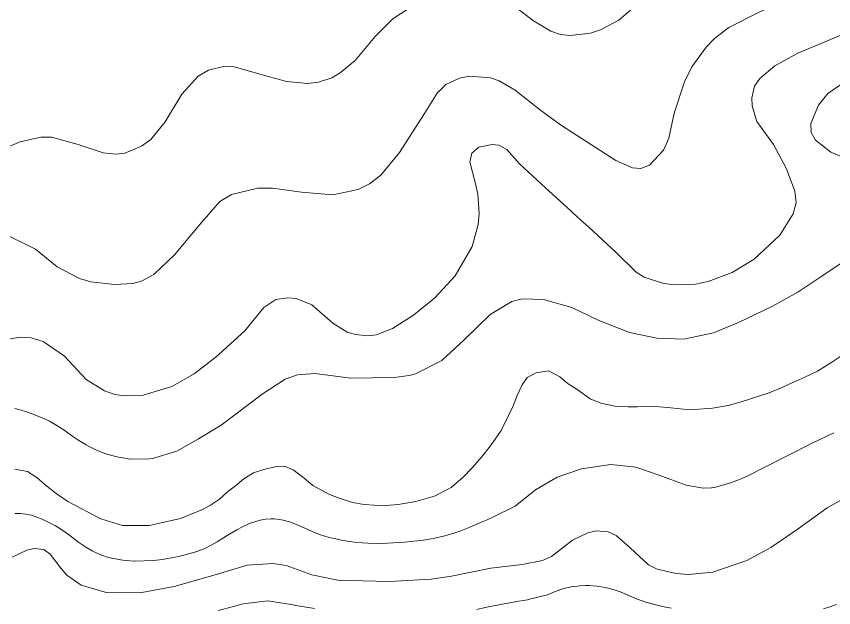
# Model space of a CAD drawing. Header units: metres. Extents: x 548946 to 557077, y 1838800 to 1845419.
# Drawn here: x 554575.9 to 554948.5, y 1841611.9 to 1841881.6 of the extents above; entities that cross this region are included whole.
import ezdxf

# ---------------------------------------------------------------- set-up
doc = ezdxf.new("R2010")
doc.units = ezdxf.units.M
doc.header["$LTSCALE"] = 28
doc.layers.add('1', color=7, linetype='Continuous', lineweight=13)
doc.layers.add('2', color=7, linetype='Continuous', lineweight=13)

msp = doc.modelspace()

# ---------------------------------------------------------------- linework, layer by layer
at = {"layer": '1'}
for points in [[(554849.17, 1841815.88), (554856.78, 1841812.5), (554860.57, 1841812.24), (554864.57, 1841813.75), (554870.94, 1841820.56), (554873.33, 1841826.02), (554875.83, 1841837.4), (554880.43, 1841851.74), (554883.89, 1841858.49), (554890.35, 1841867.46), (554894.19, 1841871.42), (554900.64, 1841876.47), (554914.29, 1841883.3), (554938.48, 1841895.08), (554957.09, 1841906.24), (554986.24, 1841926.09), (555022.22, 1841950.89), (555029.73, 1841956.58), (555040.12, 1841966.54), (555048.13, 1841976.94), (555052.23, 1841982.08), (555065.46, 1842000)], [(554625.31, 1841819.22), (554632.99, 1841822.34), (554637.1, 1841825.46), (554643.66, 1841833.44), (554651.25, 1841846.15), (554658.79, 1841854.22), (554663.52, 1841857.01), (554670.97, 1841858.8), (554674.78, 1841858.71), (554685.8, 1841855.5), (554699.03, 1841851.85), (554708.76, 1841850.97), (554713.56, 1841851.51), (554719.73, 1841853.6), (554723.57, 1841855.75), (554730.4, 1841861.37), (554739.49, 1841872.41), (554747.53, 1841880.44), (554757.47, 1841887)], [(554798.75, 1841889.58), (554811.62, 1841879.58), (554819.58, 1841874.85), (554823.88, 1841873.36), (554828.39, 1841872.79), (554837.58, 1841873.93), (554842.17, 1841875.42), (554850.61, 1841879.87), (554860.06, 1841888.08)], [(554953.59, 1841873.73), (554932.1, 1841864.76), (554921.73, 1841859.02), (554914.76, 1841853.29), (554912.4, 1841849.66), (554911.15, 1841844.44), (554911.27, 1841840.71), (554913.44, 1841833.55), (554920.99, 1841823.11), (554926.96, 1841812.1), (554930.86, 1841801.88), (554931.33, 1841796.72), (554930.1, 1841791.44), (554924.02, 1841781.74), (554912.19, 1841770.79), (554902.18, 1841764.8), (554891.22, 1841760.6), (554885.49, 1841759.41), (554875.5, 1841759.1), (554870.52, 1841759.83), (554862.16, 1841762.67), (554858.41, 1841764.92), (554849.26, 1841773.81), (554836.89, 1841785.47), (554831.74, 1841789.98), (554828.65, 1841792.9), (554817.15, 1841803.37), (554805.3, 1841814.36), (554799.48, 1841820.82), (554795.78, 1841822.79), (554792.79, 1841823.18), (554786.74, 1841821.84), (554783.6, 1841819.25), (554782.67, 1841815.16), (554785.21, 1841805.25), (554786.33, 1841800.58), (554786.9, 1841791.69), (554786.36, 1841786.64), (554783.62, 1841776.64), (554775.98, 1841763.2), (554766.62, 1841753.14), (554756.98, 1841745.33), (554747.41, 1841739.25), (554739.98, 1841736.38), (554736.08, 1841735.83), (554730.43, 1841736.42), (554726.76, 1841737.62), (554720.15, 1841741.58), (554710.63, 1841750), (554703.43, 1841752.86), (554699.57, 1841753.27), (554694.12, 1841752.38), (554688.76, 1841748.86), (554679.98, 1841738.13), (554666.97, 1841726.31), (554656.89, 1841718.59), (554646.72, 1841712.73), (554633.72, 1841708.81), (554625.04, 1841708.5), (554620.76, 1841709.19), (554616.06, 1841710.75), (554607.71, 1841716.02), (554597.79, 1841726.54), (554588.14, 1841733.3), (554582.67, 1841734.98), (554577.59, 1841735.21), (554567.22, 1841733.48)], [(554571.42, 1841781.99), (554584.59, 1841775.47), (554594.53, 1841767.4), (554604.66, 1841761.95), (554609.82, 1841760.49), (554620.6, 1841759.33), (554629.01, 1841759.8), (554632.98, 1841760.83), (554638.59, 1841763.82), (554648.17, 1841772.9), (554659.33, 1841786.54), (554668.64, 1841797.09), (554673.9, 1841800.27), (554686.01, 1841803.29), (554692.67, 1841803.27), (554705.86, 1841801.43), (554720.12, 1841800.19), (554731.65, 1841802.55), (554736.87, 1841805.15), (554742.02, 1841809.2), (554750.52, 1841819.41), (554761.69, 1841836.78), (554767.69, 1841846.54), (554771.61, 1841850.42), (554777.83, 1841853.41), (554782.53, 1841854.3), (554792.08, 1841853.52), (554796.06, 1841852.11), (554803.25, 1841847.94), (554815.04, 1841838.64), (554824.34, 1841831.82), (554849.17, 1841815.88)], [(554959.16, 1841814.58), (554947.16, 1841819.67), (554940.19, 1841825.06), (554938.26, 1841828.59), (554938.05, 1841832.71), (554941.53, 1841841.13), (554945.83, 1841846.41), (554956.59, 1841853.83)], [(554562.24, 1841817.93), (554577.65, 1841824.31), (554587.09, 1841826.53), (554591.87, 1841826.52), (554604.05, 1841823.17), (554615.44, 1841819.32), (554621.25, 1841818.72), (554625.31, 1841819.22)], [(554583.86, 1841699.96), (554588.62, 1841698), (554590.93, 1841696.9), (554594.29, 1841695.05), (554597.66, 1841692.85), (554602.05, 1841689.74), (554604.28, 1841688.22), (554607.66, 1841686.17), (554609.4, 1841685.23), (554612.06, 1841683.94), (554616.16, 1841682.29), (554619.93, 1841681.13), (554622.49, 1841680.52), (554624.23, 1841680.19), (554627.75, 1841679.68), (554636.58, 1841679.78), (554637.94, 1841679.96), (554649.07, 1841683.23), (554658.98, 1841688.84), (554669.31, 1841695.22), (554687.98, 1841709.32), (554698.43, 1841716.13), (554704.05, 1841718.16), (554711.95, 1841718.7), (554728.41, 1841716.6), (554748.18, 1841716.89), (554755.01, 1841717.82), (554757.86, 1841718.6), (554769.88, 1841724.59), (554779.94, 1841733.85), (554791.94, 1841745.59), (554801.71, 1841751.58), (554806.42, 1841752.69), (554816.26, 1841752.49), (554829.13, 1841748.85), (554841.08, 1841743.05), (554855.34, 1841737.33), (554867.86, 1841734.82), (554880.12, 1841734.39), (554893.65, 1841737.21), (554905.06, 1841741.94), (554920.68, 1841749.37), (554932.15, 1841755.78), (554942.57, 1841762.77), (554953.25, 1841769.93)], [(554575.11, 1841702.67), (554578.06, 1841701.91), (554580.01, 1841701.31), (554583.86, 1841699.96)], [(554948.64, 1841691.67), (554938.36, 1841686.78), (554927.93, 1841681.43), (554916.88, 1841675.89), (554909.35, 1841672.07), (554905.5, 1841670.35), (554901.94, 1841669), (554899.52, 1841668.21), (554894.59, 1841666.85), (554892.84, 1841666.54), (554888.99, 1841666.41), (554881.3, 1841667.84), (554869.01, 1841672.27), (554858.24, 1841675.98), (554846.84, 1841677.16), (554833.45, 1841675.22), (554822.38, 1841671.46), (554812.52, 1841665.64), (554803.25, 1841658.15), (554793.09, 1841653.14), (554790.55, 1841652.03), (554788.93, 1841651.32), (554781.5, 1841648.13), (554777.72, 1841646.7), (554773.83, 1841645.46), (554771.2, 1841644.74), (554765.87, 1841643.54), (554761.55, 1841642.78), (554758.65, 1841642.37), (554752.83, 1841641.74), (554745.09, 1841641.27), (554741.22, 1841641.21), (554736.17, 1841641.34), (554733.64, 1841641.5), (554729.86, 1841641.86), (554724.74, 1841642.6), (554722.21, 1841643.09), (554718.45, 1841643.99), (554714.58, 1841645.18), (554712.04, 1841646.1), (554707.04, 1841648.26), (554705.92, 1841648.79), (554705.62, 1841648.93), (554702.12, 1841650.43), (554700.32, 1841651.08), (554697.57, 1841651.86), (554694.78, 1841652.34), (554693.37, 1841652.45), (554692.11, 1841652.47), (554689.59, 1841652.27), (554687.08, 1841651.81), (554685.44, 1841651.38), (554682.22, 1841650.26), (554678.69, 1841648.66), (554676.41, 1841647.46), (554671.99, 1841644.82), (554667.38, 1841641.95), (554665.04, 1841640.59), (554661.43, 1841638.77)], [(554958.88, 1841664.87), (554945.46, 1841657.45), (554931.92, 1841647.58), (554919.9, 1841639.33)], [(554661.43, 1841638.77), (554657.69, 1841637.33), (554655.13, 1841636.55), (554649.91, 1841635.27), (554644.88, 1841634.28), (554642.35, 1841633.87), (554638.53, 1841633.4), (554629.94, 1841633.16), (554629.63, 1841633.17), (554626.12, 1841633.38), (554624.37, 1841633.57), (554621.76, 1841633.97), (554617.91, 1841634.85), (554614.3, 1841636.06), (554611.96, 1841637.06), (554610.44, 1841637.81), (554607.5, 1841639.49), (554604.32, 1841641.67), (554600.22, 1841644.76), (554598.16, 1841646.28), (554595.17, 1841648.28), (554593.64, 1841649.21), (554591.28, 1841650.52), (554587.59, 1841652.28), (554584.37, 1841653.53), (554582.73, 1841654.04), (554580.24, 1841654.61), (554577.74, 1841654.88), (554576.5, 1841654.89), (554575.15, 1841654.79)], [(554919.9, 1841639.33), (554908.88, 1841633.36), (554893.33, 1841628.11), (554882.35, 1841627.1), (554876.76, 1841627.47), (554867.99, 1841629.52), (554864.07, 1841631.48), (554855.78, 1841639.19), (554849.34, 1841644.84), (554845.66, 1841646.54), (554840.21, 1841646.92), (554836.44, 1841646.11), (554829.38, 1841642.63), (554819.83, 1841635.27), (554815.69, 1841633.44), (554806.52, 1841631.59), (554792.19, 1841629.96), (554774.33, 1841626.27), (554764.92, 1841624.89), (554745.94, 1841623.86), (554727.38, 1841624.26), (554722.47, 1841624.51), (554710.55, 1841626.89), (554698.83, 1841631.16), (554692.98, 1841632.11), (554681.03, 1841631.23), (554666.5, 1841626.97), (554647.8, 1841621.61), (554633.09, 1841618.77), (554617.46, 1841618.68), (554605.4, 1841622.19), (554598.9, 1841626.82), (554596.11, 1841629.92), (554591.25, 1841636.31), (554588.45, 1841638.43), (554583.96, 1841638.97), (554580.63, 1841638.16), (554573.97, 1841634.89)], [(554874.36, 1841611.65), (554870.51, 1841612.46), (554867.96, 1841613.07), (554862.89, 1841614.45), (554862.57, 1841614.54), (554858.87, 1841615.85), (554854.05, 1841617.95), (554851.62, 1841618.96), (554848.39, 1841620.09), (554846.75, 1841620.56), (554844.25, 1841621.16), (554840.45, 1841621.77), (554837.06, 1841622.02), (554835.36, 1841622.04), (554832.81, 1841621.94), (554829.04, 1841621.47), (554825.31, 1841620.61), (554822.87, 1841619.82), (554821.26, 1841619.2), (554818.08, 1841617.73), (554809.17, 1841615.61), (554808.83, 1841615.56), (554804.97, 1841614.94), (554797.28, 1841613.51), (554789.57, 1841611.99), (554785.73, 1841611.16)], [(554711.8, 1841611.61), (554703.28, 1841612.98), (554702.12, 1841613.18), (554690.45, 1841615.05), (554679.21, 1841613.66), (554668.09, 1841610.65)], [(554949.81, 1841613.42), (554946.24, 1841612.09), (554943.8, 1841611.37)]]:
    msp.add_lwpolyline(points, dxfattribs=at)
at = {"layer": '2'}
for points in [[(554636.41, 1841649.35), (554650.67, 1841652.53), (554654.77, 1841654.19), (554660.77, 1841656.67), (554664.39, 1841658.7), (554668.5, 1841661.37), (554672.1, 1841664.69), (554675.77, 1841667.44), (554679.54, 1841670.64), (554683.93, 1841673.34), (554688.75, 1841674.95), (554693.77, 1841676.15), (554698.04, 1841676.4), (554702.12, 1841674.76), (554707.05, 1841670.93), (554711.06, 1841667.56), (554718.6, 1841663.48), (554723.56, 1841661.66), (554729.09, 1841659.91), (554734.51, 1841659.01), (554738.85, 1841658.7), (554744.32, 1841658.52), (554750.01, 1841658.95), (554758.01, 1841660.38), (554766.47, 1841662.73), (554774.15, 1841666.7), (554779.58, 1841671.4), (554783.52, 1841675.48), (554787.92, 1841680.48), (554791.99, 1841685.73), (554796.87, 1841692.65), (554800.41, 1841699.84), (554802.34, 1841703.95), (554804.19, 1841708.63), (554806.45, 1841713.5), (554808.76, 1841716.81), (554812.79, 1841719.03), (554818.56, 1841719.9), (554823.63, 1841717.23), (554827.48, 1841713.99), (554831.54, 1841711.34), (554837.51, 1841707.21), (554842.35, 1841705.23), (554848.85, 1841703.75), (554854.76, 1841703.48), (554858.91, 1841703.57), (554867.37, 1841703.63), (554874.33, 1841703.06), (554880, 1841702.48), (554884.91, 1841702.24), (554893.29, 1841702.86), (554900.44, 1841704.18), (554905.86, 1841705.58), (554919.11, 1841709.82), (554924.55, 1841712.22), (554931.2, 1841715.21), (554935.42, 1841717.03), (554941.11, 1841719.75), (554947.62, 1841723.86), (554953.98, 1841728.1)], [(554575.11, 1841675.07), (554580.97, 1841674.08), (554585.19, 1841671.31), (554588.92, 1841667.9), (554594, 1841663.95), (554599.34, 1841660.31), (554614.38, 1841652.44), (554624.23, 1841649.35), (554631.12, 1841649.35), (554636.41, 1841649.35)]]:
    msp.add_lwpolyline(points, dxfattribs=at)

doc.saveas('drawing.dxf')
